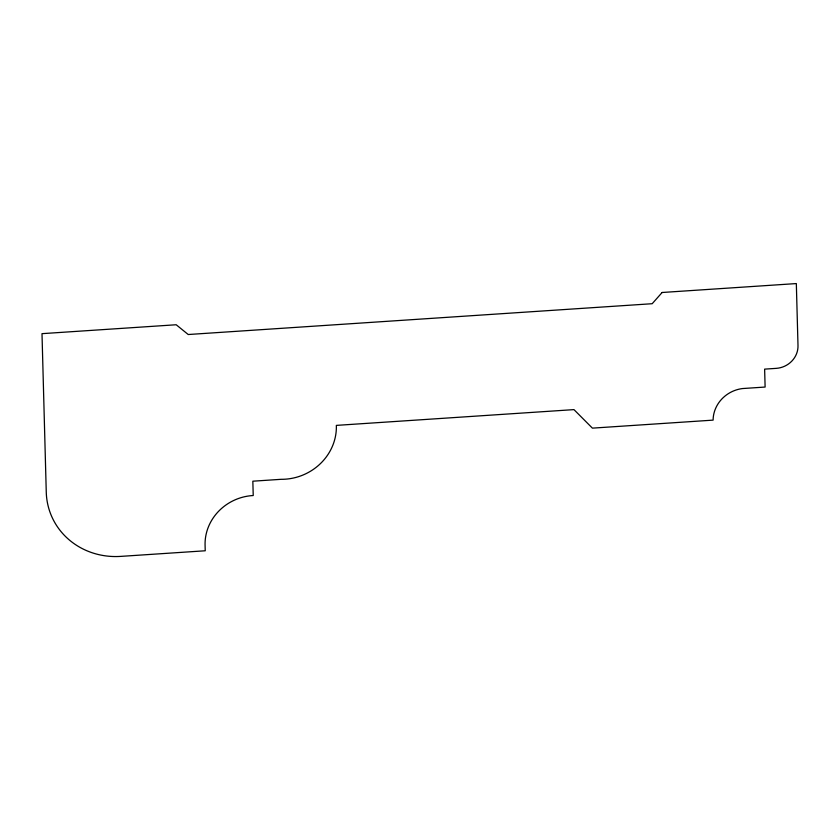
<?xml version="1.0" encoding="UTF-8"?>
<svg xmlns="http://www.w3.org/2000/svg" width="840" height="840" viewBox="0 0 840 840"><rect width="100%" height="100%" fill="white"/><g stroke="black" fill="none" stroke-linecap="round" stroke-linejoin="round"><path stroke-width="1.26" d="M662.13 292.488L652.187 303.713L188.223 334.519L176.201 324.755L42 333.659L46.263 492.167A73.217 68.586 -21.2 0 0 120.74 556.385L205.233 550.778L205.065 544.551A49.14 46.032 -21.2 0 1 253.228 495.527L252.84 481.194L281.127 479.315A52.952 49.602 -21.2 0 0 336.346 425.387L573.962 409.616L592.41 428.138L713.107 420.126A32.529 30.471 -21.2 0 1 742.476 388.553L765.114 387.051L764.631 369.128L776.202 368.361A22.554 21.126 -21.2 0 0 798 345.608L796.331 283.574L662.13 292.488"/></g></svg>
